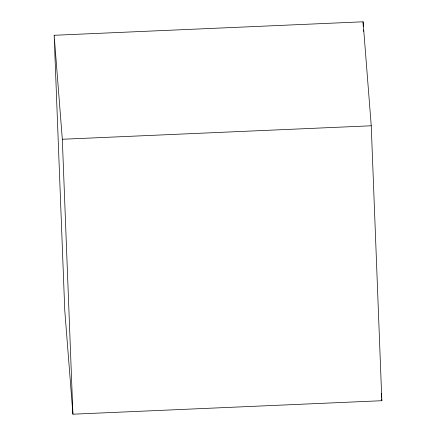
<?xml version="1.0" encoding="UTF-8"?>
<svg xmlns="http://www.w3.org/2000/svg" width="436" height="436" viewBox="0 0 436 436"><rect width="100%" height="100%" fill="white"/><g stroke="black" fill="none" stroke-linecap="round" stroke-linejoin="round"><path stroke-width="0.65" d="M54.157 35.283L363.079 21.8L371.243 125.781L381.843 400.717L72.921 414.2L64.757 310.219L54.157 35.283L62.321 139.264L72.921 414.2M62.321 139.264L371.243 125.781M381.26 393.288L381.631 398.014M381.734 399.365L381.843 400.717M363.079 21.8L363.264 26.563M363.395 29.964L363.45 31.327"/></g></svg>
